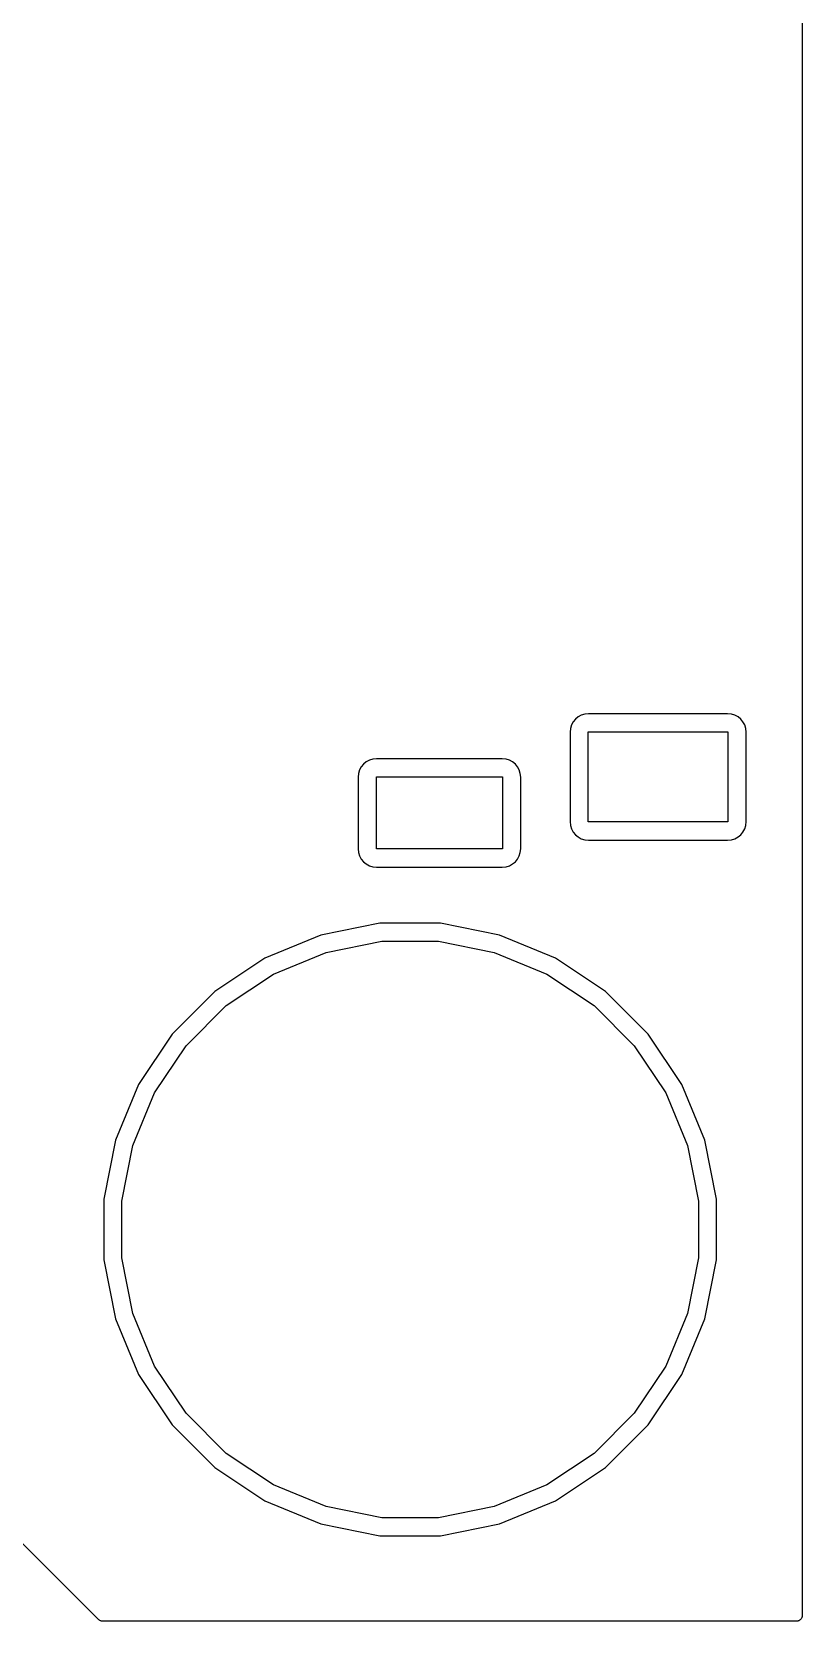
# Model space of a CAD drawing. Extents: x 113.2 to 188.8, y -123.8 to -78.2.
# Drawn here: x 180.3 to 188.85, y -123.85 to -106.2 of the extents above; entities that cross this region are included whole.
import ezdxf

# ---------------------------------------------------------------- set-up
doc = ezdxf.new("R2010")
doc.units = 0
doc.layers.add('BLACK', color=7, linetype='CONTINUOUS')

msp = doc.modelspace()

# ---------------------------------------------------------------- linework, layer by layer
at = {"layer": 'BLACK', "linetype": 'CONTINUOUS'}
for p, q in [((188.849, -78.2135), (188.849, -123.786)), ((186.363, -113.808), (186.333, -113.833)), ((186.398, -113.789), (186.363, -113.808)), ((186.436, -113.778), (186.398, -113.789)), ((186.478, -113.774), (186.436, -113.778)), ((188.022, -113.774), (186.478, -113.774)), ((188.064, -113.778), (188.022, -113.774)), ((188.102, -113.789), (188.064, -113.778)), ((188.137, -113.808), (188.102, -113.789)), ((188.167, -113.833), (188.137, -113.808)), ((186.278, -113.936), (186.274, -113.978)), ((186.274, -113.978), (186.274, -114.972)), ((186.289, -113.898), (186.278, -113.936)), ((186.308, -113.863), (186.289, -113.898)), ((186.333, -113.833), (186.308, -113.863)), ((186.475, -114.975), (186.475, -113.975)), ((186.475, -113.975), (188.025, -113.975)), ((188.025, -113.975), (188.025, -114.975)), ((188.192, -113.863), (188.167, -113.833)), ((188.211, -113.898), (188.192, -113.863)), ((188.222, -113.936), (188.211, -113.898)), ((188.226, -113.978), (188.222, -113.936)), ((188.226, -114.972), (188.226, -113.978)), ((183.983, -114.333), (183.958, -114.363)), ((184.013, -114.308), (183.983, -114.333)), ((184.048, -114.289), (184.013, -114.308)), ((184.086, -114.278), (184.048, -114.289)), ((184.128, -114.274), (184.086, -114.278)), ((185.522, -114.274), (184.128, -114.274)), ((185.564, -114.278), (185.522, -114.274)), ((185.602, -114.289), (185.564, -114.278)), ((185.637, -114.308), (185.602, -114.289)), ((185.667, -114.333), (185.637, -114.308)), ((185.692, -114.363), (185.667, -114.333)), ((183.928, -114.436), (183.924, -114.478)), ((183.924, -114.478), (183.924, -115.272)), ((183.939, -114.398), (183.928, -114.436)), ((183.958, -114.363), (183.939, -114.398)), ((184.125, -115.275), (184.125, -114.475)), ((184.125, -114.475), (185.525, -114.475)), ((185.525, -114.475), (185.525, -115.275)), ((185.711, -114.398), (185.692, -114.363)), ((185.722, -114.436), (185.711, -114.398)), ((185.726, -114.478), (185.722, -114.436)), ((185.726, -115.272), (185.726, -114.478)), ((186.274, -114.972), (186.278, -115.014)), ((186.278, -115.014), (186.289, -115.052)), ((186.289, -115.052), (186.308, -115.087)), ((188.025, -114.975), (186.475, -114.975)), ((188.192, -115.087), (188.211, -115.052)), ((188.211, -115.052), (188.222, -115.014)), ((188.222, -115.014), (188.226, -114.972)), ((186.308, -115.087), (186.333, -115.117)), ((186.333, -115.117), (186.363, -115.142)), ((186.363, -115.142), (186.398, -115.161)), ((186.398, -115.161), (186.436, -115.172)), ((186.436, -115.172), (186.478, -115.176)), ((186.478, -115.176), (188.022, -115.176)), ((188.022, -115.176), (188.064, -115.172)), ((188.064, -115.172), (188.102, -115.161)), ((188.102, -115.161), (188.137, -115.142)), ((188.137, -115.142), (188.167, -115.117)), ((188.167, -115.117), (188.192, -115.087)), ((183.924, -115.272), (183.928, -115.314)), ((183.928, -115.314), (183.939, -115.352)), ((183.939, -115.352), (183.958, -115.387)), ((183.958, -115.387), (183.983, -115.417)), ((185.525, -115.275), (184.125, -115.275)), ((185.667, -115.417), (185.692, -115.387)), ((185.692, -115.387), (185.711, -115.352)), ((185.711, -115.352), (185.722, -115.314)), ((185.722, -115.314), (185.726, -115.272)), ((183.983, -115.417), (184.013, -115.442)), ((184.013, -115.442), (184.048, -115.461)), ((184.048, -115.461), (184.086, -115.472)), ((184.086, -115.472), (184.128, -115.476)), ((184.128, -115.476), (185.522, -115.476)), ((185.522, -115.476), (185.564, -115.472)), ((185.564, -115.472), (185.602, -115.461)), ((185.602, -115.461), (185.637, -115.442)), ((185.637, -115.442), (185.667, -115.417)), ((184.165, -116.1), (183.508, -116.231)), ((184.835, -116.1), (184.165, -116.1)), ((185.492, -116.231), (184.835, -116.1)), ((183.508, -116.231), (182.889, -116.487)), ((186.111, -116.487), (185.492, -116.231)), ((182.984, -116.664), (183.567, -116.423)), ((183.567, -116.423), (184.185, -116.3)), ((184.185, -116.3), (184.815, -116.3)), ((184.815, -116.3), (185.433, -116.423)), ((185.433, -116.423), (186.016, -116.664)), ((182.889, -116.487), (182.333, -116.859)), ((186.667, -116.859), (186.111, -116.487)), ((182.46, -117.014), (182.984, -116.664)), ((186.016, -116.664), (186.54, -117.014)), ((182.333, -116.859), (181.859, -117.333)), ((187.141, -117.333), (186.667, -116.859)), ((182.014, -117.46), (182.46, -117.014)), ((186.54, -117.014), (186.986, -117.46)), ((181.859, -117.333), (181.487, -117.889)), ((187.513, -117.889), (187.141, -117.333)), ((181.664, -117.984), (182.014, -117.46)), ((186.986, -117.46), (187.336, -117.984)), ((181.487, -117.889), (181.231, -118.508)), ((181.423, -118.567), (181.664, -117.984)), ((187.336, -117.984), (187.577, -118.567)), ((187.769, -118.508), (187.513, -117.889)), ((181.231, -118.508), (181.1, -119.165)), ((181.3, -119.185), (181.423, -118.567)), ((187.577, -118.567), (187.7, -119.185)), ((187.9, -119.165), (187.769, -118.508)), ((181.1, -119.165), (181.1, -119.835)), ((181.3, -119.815), (181.3, -119.185)), ((187.7, -119.185), (187.7, -119.815)), ((187.9, -119.835), (187.9, -119.165)), ((181.423, -120.433), (181.3, -119.815)), ((187.7, -119.815), (187.577, -120.433)), ((181.044, -123.831), (177.114, -119.901)), ((181.1, -119.835), (181.231, -120.492)), ((187.769, -120.492), (187.9, -119.835)), ((181.231, -120.492), (181.487, -121.111)), ((181.664, -121.016), (181.423, -120.433)), ((187.577, -120.433), (187.336, -121.016)), ((187.513, -121.111), (187.769, -120.492)), ((182.014, -121.54), (181.664, -121.016)), ((187.336, -121.016), (186.986, -121.54)), ((181.487, -121.111), (181.859, -121.667)), ((187.141, -121.667), (187.513, -121.111)), ((182.46, -121.986), (182.014, -121.54)), ((186.986, -121.54), (186.54, -121.986)), ((181.859, -121.667), (182.333, -122.141)), ((186.667, -122.141), (187.141, -121.667)), ((182.984, -122.336), (182.46, -121.986)), ((186.54, -121.986), (186.016, -122.336)), ((182.333, -122.141), (182.889, -122.513)), ((186.111, -122.513), (186.667, -122.141)), ((183.567, -122.577), (182.984, -122.336)), ((186.016, -122.336), (185.433, -122.577)), ((182.889, -122.513), (183.508, -122.769)), ((184.185, -122.7), (183.567, -122.577)), ((185.433, -122.577), (184.815, -122.7)), ((185.492, -122.769), (186.111, -122.513)), ((183.508, -122.769), (184.165, -122.9)), ((184.815, -122.7), (184.185, -122.7)), ((184.835, -122.9), (185.492, -122.769)), ((184.165, -122.9), (184.835, -122.9)), ((181.048, -123.835), (181.044, -123.831)), ((181.053, -123.838), (181.048, -123.835)), ((181.053, -123.839), (181.053, -123.838)), ((181.053, -123.838), (181.053, -123.838)), ((181.059, -123.841), (181.053, -123.839)), ((181.064, -123.844), (181.059, -123.841)), ((181.07, -123.846), (181.064, -123.844)), ((181.064, -123.844), (181.064, -123.844)), ((181.064, -123.844), (181.064, -123.844)), ((181.075, -123.848), (181.07, -123.846)), ((181.076, -123.848), (181.075, -123.848)), ((181.082, -123.849), (181.076, -123.848)), ((181.076, -123.848), (181.076, -123.848)), ((181.088, -123.849), (181.082, -123.849)), ((188.786, -123.849), (181.088, -123.849)), ((181.088, -123.849), (181.088, -123.849)), ((181.088, -123.849), (181.088, -123.849)), ((181.088, -123.849), (181.088, -123.849)), ((181.088, -123.849), (181.088, -123.849)), ((188.792, -123.849), (188.786, -123.849)), ((188.798, -123.848), (188.792, -123.849)), ((188.799, -123.848), (188.798, -123.848)), ((188.798, -123.848), (188.798, -123.848)), ((188.804, -123.846), (188.799, -123.848)), ((188.81, -123.845), (188.804, -123.846)), ((188.816, -123.842), (188.81, -123.845)), ((188.81, -123.845), (188.81, -123.845)), ((188.81, -123.845), (188.81, -123.845)), ((188.821, -123.839), (188.816, -123.842)), ((188.826, -123.835), (188.821, -123.839)), ((188.821, -123.839), (188.821, -123.839)), ((188.821, -123.839), (188.821, -123.839)), ((188.83, -123.831), (188.826, -123.835)), ((188.831, -123.831), (188.83, -123.831)), ((188.835, -123.826), (188.831, -123.831)), ((188.831, -123.831), (188.831, -123.831)), ((188.838, -123.822), (188.835, -123.826)), ((188.839, -123.822), (188.838, -123.822)), ((188.838, -123.822), (188.838, -123.822)), ((188.841, -123.816), (188.839, -123.822)), ((188.844, -123.811), (188.841, -123.816)), ((188.846, -123.805), (188.844, -123.811)), ((188.844, -123.811), (188.844, -123.811)), ((188.844, -123.811), (188.844, -123.811)), ((188.848, -123.8), (188.846, -123.805)), ((188.849, -123.793), (188.848, -123.799)), ((188.848, -123.799), (188.848, -123.799)), ((188.848, -123.799), (188.848, -123.8)), ((188.849, -123.786), (188.849, -123.787)), ((188.849, -123.787), (188.849, -123.787)), ((188.849, -123.787), (188.849, -123.787)), ((188.849, -123.787), (188.849, -123.787)), ((188.849, -123.787), (188.849, -123.793))]:
    msp.add_line(p, q, dxfattribs=at)

doc.saveas('drawing.dxf')
